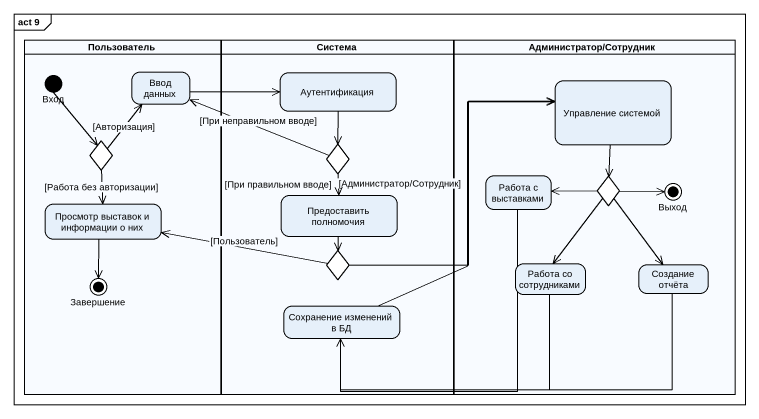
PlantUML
@startuml
mainframe act 9
hide empty description
state Пользователь <<partition>> {
  state Вход <<start>>
  state "Ввод данных" as Ввод_данных
  state choice1 <<choice>>
  state "Просмотр выставок и информации о них" as Просмотр_выставок_и
  state Завершение <<end>>
}
state Система <<partition>> {
  state Аутентификация
  state choice2 <<choice>>
  state "Предоставить полномочия" as Предоставить_полномочия
  state choice4 <<choice>>
  state "Сохранение изменений в БД" as Сохранение_изменений_в_БД
}
state "Администратор/Сотрудник" as Администратор_Сотрудник <<partition>> {
  state "Управление системой" as Управление_системой
  state "Работа с выставками" as Работа_с_выставками
  state choice3 <<choice>>
  state Выход <<end>>
  state "Работа со сотрудниками" as Работа_со_сотрудниками
  state "Создание отчёта" as Создание_отчёта
}
Вход --> choice1
Ввод_данных -right-> Аутентификация
Аутентификация --> choice2
Управление_системой --> choice3
choice1 -up-> Ввод_данных : [Авторизация]
choice1 --> Просмотр_выставок_и : [Работа без авторизации]
choice2 -left-> Ввод_данных : [При неправильном вводе]
choice2 --> Предоставить_полномочия : [При правильном вводе]
Работа_с_выставками --> Сохранение_изменений_в_БД
Просмотр_выставок_и --> Завершение
Предоставить_полномочия --> choice4
choice3 -left-> Работа_с_выставками
choice3 -right-> Выход
choice3 --> Работа_со_сотрудниками
choice3 --> Создание_отчёта
choice4 -right-> Управление_системой : [Администратор/Сотрудник]
choice4 -left-> Просмотр_выставок_и : [Пользователь]
Работа_со_сотрудниками -left-> Сохранение_изменений_в_БД
Создание_отчёта -left-> Сохранение_изменений_в_БД
Сохранение_изменений_в_БД -up-> Управление_системой
@enduml
